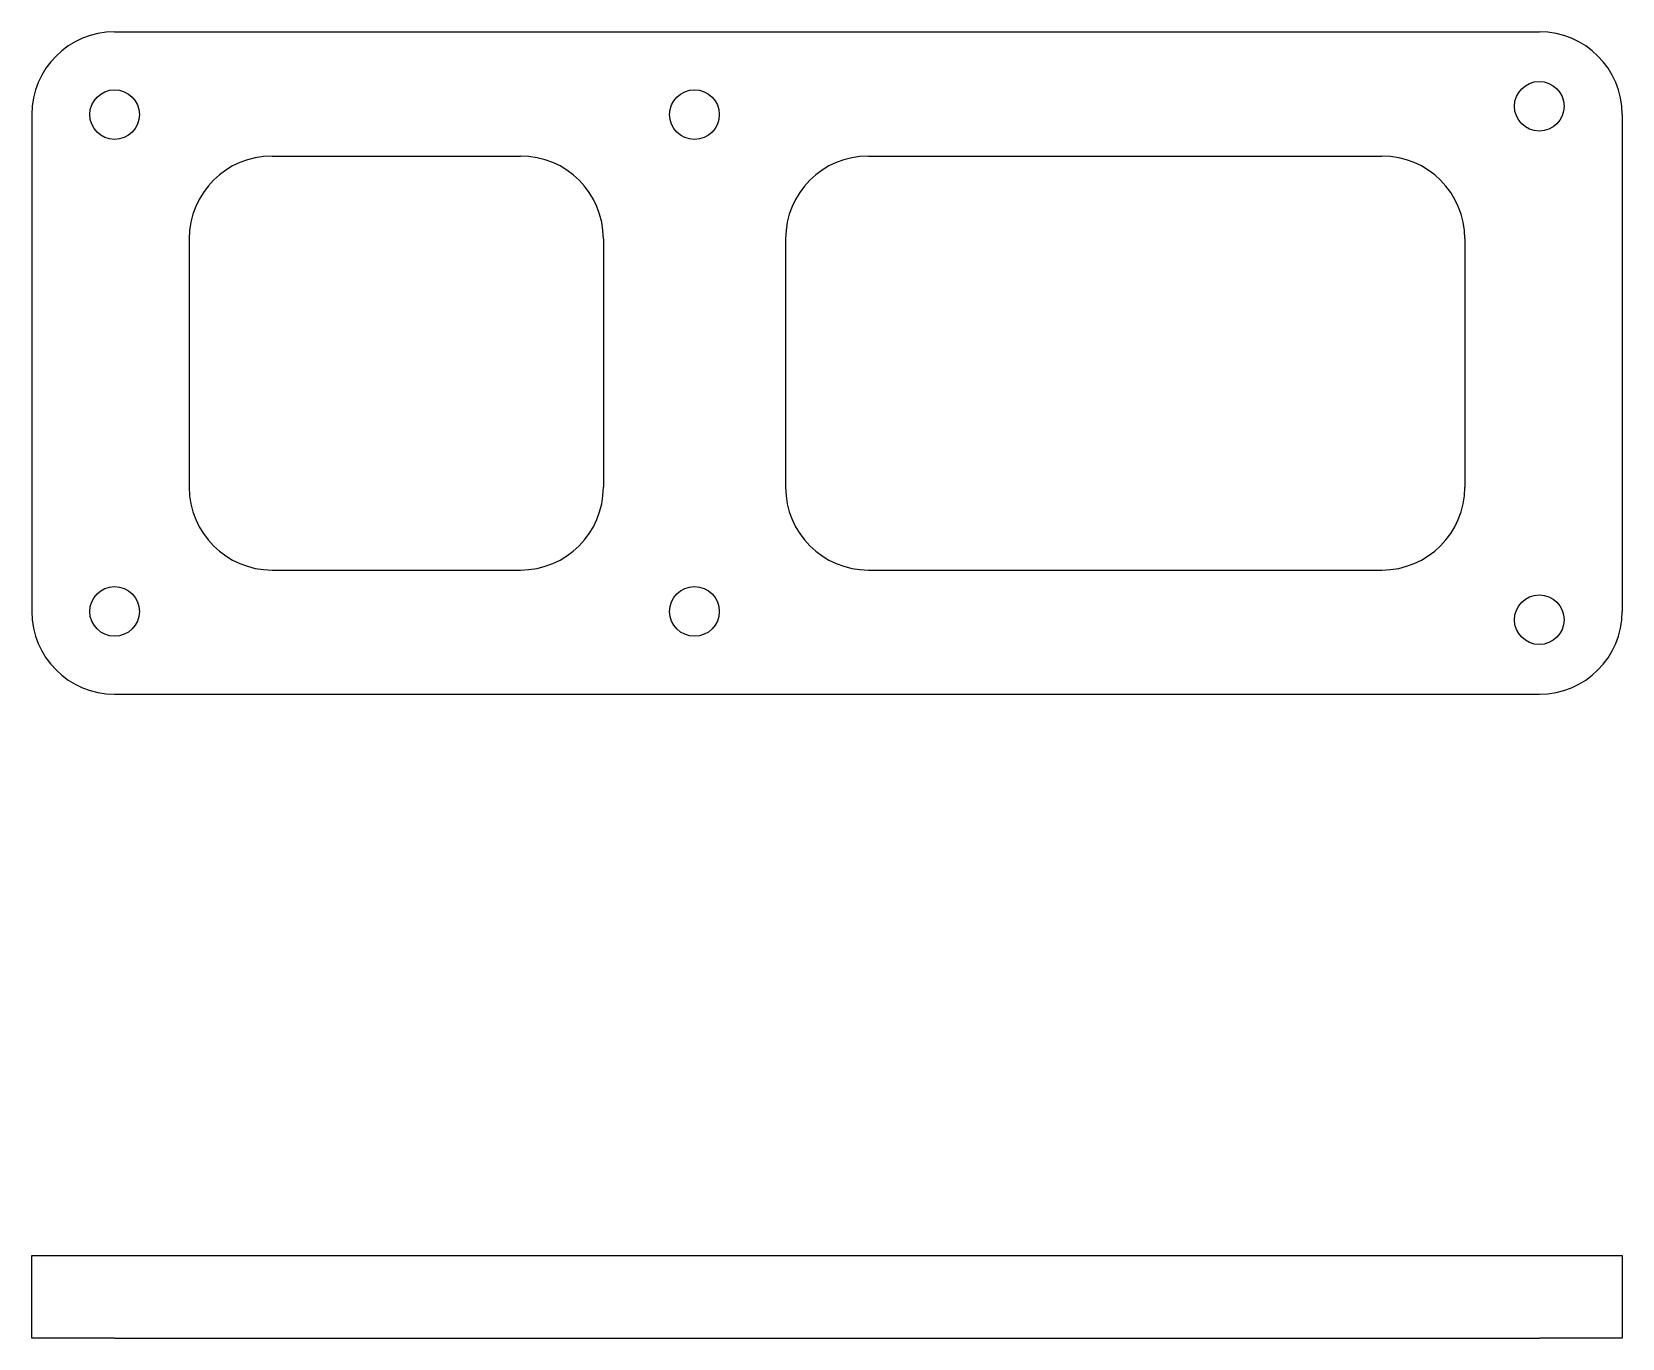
# Model space of a CAD drawing. Header units: millimetres. Extents: x 240.4 to 336.4, y 224.4 to 303.3.
import ezdxf

# ---------------------------------------------------------------- set-up
doc = ezdxf.new("R2010")
doc.units = ezdxf.units.MM

msp = doc.modelspace()

# ---------------------------------------------------------------- linework, layer by layer
at = {"color": 7, "linetype": 'Continuous', "lineweight": 25}
for p, q in [((245.377, 303.263), (331.377, 303.263)), ((240.377, 298.263), (240.377, 268.263)), ((336.377, 298.263), (336.377, 268.263)), ((254.877, 295.763), (269.877, 295.763)), ((290.877, 295.763), (321.877, 295.763)), ((249.877, 290.763), (249.877, 275.763)), ((274.877, 290.763), (274.877, 275.763)), ((285.877, 290.763), (285.877, 275.763)), ((326.877, 290.763), (326.877, 275.763)), ((254.877, 270.763), (269.877, 270.763)), ((290.877, 270.763), (321.877, 270.763)), ((245.377, 263.263), (331.377, 263.263)), ((240.377, 224.378), (240.377, 229.378)), ((240.377, 229.378), (245.377, 229.378)), ((245.377, 229.378), (331.377, 229.378)), ((331.377, 229.378), (336.377, 229.378)), ((336.377, 229.378), (336.377, 224.378)), ((245.377, 224.378), (240.377, 224.378)), ((245.377, 224.378), (331.377, 224.378)), ((336.377, 224.378), (331.377, 224.378))]:
    msp.add_line(p, q, dxfattribs=at)
for centre in [(245.377, 298.263), (280.377, 298.263), (331.374, 298.763), (245.377, 268.263), (280.377, 268.263), (331.374, 267.763)]:
    msp.add_circle(centre, 1.5, dxfattribs=at)
for centre, start, end in [((245.377, 298.263), 90, 180), ((331.377, 298.263), 0, 90), ((254.877, 290.763), 90, 180), ((269.877, 290.763), 0, 90), ((290.877, 290.763), 90, 180), ((321.877, 290.763), 0, 90), ((254.877, 275.763), 180, 270), ((269.877, 275.763), 270, 0), ((290.877, 275.763), 180, 270), ((321.877, 275.763), 270, 0), ((245.377, 268.263), 180, 270), ((331.377, 268.263), 270, 0)]:
    msp.add_arc(centre, 5, start, end, dxfattribs=at)

doc.saveas('drawing.dxf')
